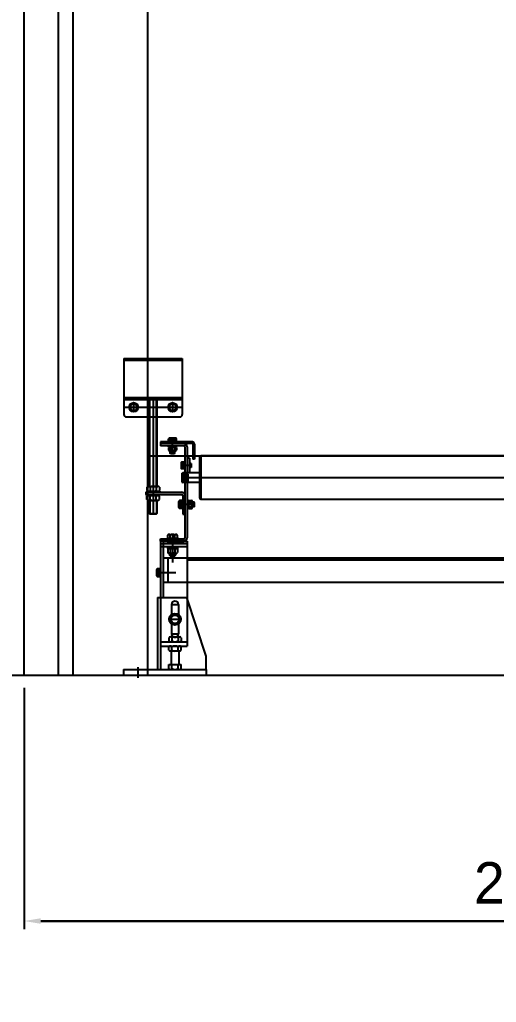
# Model space of a CAD drawing. Header units: millimetres. Extents: x 5544 to 245194, y -610088 to 30375.
# Drawn here: x 90865 to 92823, y -13359 to -9327 of the extents above; entities that cross this region are included whole.
import ezdxf
from ezdxf.lldxf.tags import DXFTag

# ---------------------------------------------------------------- set-up
doc = ezdxf.new("R2010")
doc.units = ezdxf.units.MM
for name, color, linetype in [('0-단면', 7, 'Continuous'), ('0HL', 6, 'Continuous'), ('0콘크리트', 2, 'Continuous'), ('15', 15, 'Continuous'), ('가상선', 6, 'PHANTOM'), ('외형선', 7, 'Continuous'), ('은선', 2, 'HIDDEN'), ('중심선', 1, 'CENTER')]:
    doc.layers.add(name, color=color, linetype=linetype)
doc.styles.get("Standard").update_dxf_attribs({"font": 'SYMBOL'})
tags = doc.linetypes.add('CENTER', pattern=[2, 1.25, -0.25, 0.25, -0.25]).pattern_tags.tags
tags[10:11] = [DXFTag(74, 4), DXFTag(75, 0), DXFTag(340, '0'), DXFTag(46, 1.0), DXFTag(50, 0.0), DXFTag(44, 0.0), DXFTag(45, 0.0)]
tags[8:9] = [DXFTag(74, 4), DXFTag(75, 0), DXFTag(340, '0'), DXFTag(46, 1.0), DXFTag(50, 0.0), DXFTag(44, 0.0), DXFTag(45, 0.0)]
tags[6:7] = [DXFTag(74, 4), DXFTag(75, 0), DXFTag(340, '0'), DXFTag(46, 1.0), DXFTag(50, 0.0), DXFTag(44, 0.0), DXFTag(45, 0.0)]
tags[4:5] = [DXFTag(74, 4), DXFTag(75, 0), DXFTag(340, '0'), DXFTag(46, 1.0), DXFTag(50, 0.0), DXFTag(44, 0.0), DXFTag(45, 0.0)]
tags = doc.linetypes.add('HIDDEN', pattern=[0.375, 0.25, -0.125]).pattern_tags.tags
tags[6:7] = [DXFTag(74, 4), DXFTag(75, 0), DXFTag(340, '0'), DXFTag(46, 1.0), DXFTag(50, 0.0), DXFTag(44, 0.0), DXFTag(45, 0.0)]
tags[4:5] = [DXFTag(74, 4), DXFTag(75, 0), DXFTag(340, '0'), DXFTag(46, 1.0), DXFTag(50, 0.0), DXFTag(44, 0.0), DXFTag(45, 0.0)]
tags = doc.linetypes.add('PHANTOM', pattern=[2.5, 1.25, -0.25, 0.25, -0.25, 0.25, -0.25]).pattern_tags.tags
tags[14:15] = [DXFTag(74, 4), DXFTag(75, 0), DXFTag(340, '0'), DXFTag(46, 1.0), DXFTag(50, 0.0), DXFTag(44, 0.0), DXFTag(45, 0.0)]
tags[12:13] = [DXFTag(74, 4), DXFTag(75, 0), DXFTag(340, '0'), DXFTag(46, 1.0), DXFTag(50, 0.0), DXFTag(44, 0.0), DXFTag(45, 0.0)]
tags[10:11] = [DXFTag(74, 4), DXFTag(75, 0), DXFTag(340, '0'), DXFTag(46, 1.0), DXFTag(50, 0.0), DXFTag(44, 0.0), DXFTag(45, 0.0)]
tags[8:9] = [DXFTag(74, 4), DXFTag(75, 0), DXFTag(340, '0'), DXFTag(46, 1.0), DXFTag(50, 0.0), DXFTag(44, 0.0), DXFTag(45, 0.0)]
tags[6:7] = [DXFTag(74, 4), DXFTag(75, 0), DXFTag(340, '0'), DXFTag(46, 1.0), DXFTag(50, 0.0), DXFTag(44, 0.0), DXFTag(45, 0.0)]
tags[4:5] = [DXFTag(74, 4), DXFTag(75, 0), DXFTag(340, '0'), DXFTag(46, 1.0), DXFTag(50, 0.0), DXFTag(44, 0.0), DXFTag(45, 0.0)]
doc.dimstyles.new('DIM-A-002-평면', dxfattribs={"dimscale": 170, "dimtxt": 1, "dimasz": 0.4, "dimexe": 0.2, "dimexo": 0.3, "dimgap": 0.4, "dimtad": 1, "dimdec": 0, "dimtxsty": 'Standard', "dimcen": 0, "dimclrd": 15, "dimclre": 15, "dimclrt": 3, "dimadec": 0, "dimazin": 0, "dimtfac": 1, "dimtix": 1, "dimtmove": 0, "dimatfit": 3, "dimfxl": 1, "dimarcsym": 0})

# ---------------------------------------------------------------- blocks, each defined once
blk = doc.blocks.new('SST')
at = {"layer": '0-단면', "lineweight": -3, "ltscale": 10}
for p, q in [((-2130, 2880), (-2130, 0)), ((-2100, 2850), (-2100, 0)), ((-1946, 0), (-1946, 1650)), ((-1946, 450), (-1100, 450)), ((-2100, 0), (-100, 0))]:
    blk.add_line(p, q, dxfattribs=at)
at = {"layer": '가상선', "ltscale": 0.5}
for p, q in [((-1875.2, 412.6), (-1863.2, 398.3)), ((-1863.2, 412.6), (-1875.2, 398.3)), ((-1996.2, -0.1), (-143.8, -0.1))]:
    blk.add_line(p, q, dxfattribs=at)
at = {"layer": '외형선'}
for p, q in [((-1995.2, 650), (-1875.2, 650)), ((-1995.2, 650), (-1995.2, 535)), ((-1875.2, 650), (-1875.2, 535)), ((-1975.2, 558.2), (-1982.2, 554.1)), ((-1982.2, 554.1), (-1982.2, 545.9)), ((-1982.2, 545.9), (-1975.2, 541.9)), ((-1968.1, 554.1), (-1975.2, 558.2)), ((-1975.2, 541.9), (-1968.1, 545.9)), ((-1968.1, 545.9), (-1968.1, 554.1)), ((-1895.2, 558.2), (-1902.2, 554.1)), ((-1902.2, 554.1), (-1902.2, 545.9)), ((-1902.2, 545.9), (-1895.2, 541.9)), ((-1888.1, 554.1), (-1895.2, 558.2)), ((-1895.2, 541.9), (-1888.1, 545.9)), ((-1888.1, 545.9), (-1888.1, 554.1)), ((-1990.2, 530), (-1880.2, 530)), ((-1943.2, 530), (-1943.2, 387.4)), ((-1927.2, 530), (-1927.2, 387.4)), ((-1903.3, 479.6), (-1903.3, 485.3)), ((-1889, 486.6), (-1901.3, 486.6)), ((-1899.2, 479.6), (-1899.2, 485.3)), ((-1891.1, 479.6), (-1891.1, 485.3)), ((-1887, 479.6), (-1887, 485.3)), ((-1920.2, 478.7), (-1920.2, 475.5)), ((-1854.4, 478.7), (-1920.2, 478.7)), ((-1920.2, 475.5), (-1920.2, 471)), ((-1854.4, 475.5), (-1920.2, 475.5)), ((-1871.7, 471), (-1920.2, 471)), ((-1904.5, 479.6), (-1904.5, 478.7)), ((-1885.8, 479.6), (-1904.5, 479.6)), ((-1904.5, 470), (-1904.5, 471)), ((-1885.8, 470), (-1904.5, 470)), ((-1903.3, 468.6), (-1903.3, 470)), ((-1887, 468.6), (-1903.3, 468.6)), ((-1887, 468.6), (-1903.3, 468.6)), ((-1903.3, 467.4), (-1903.3, 461.9)), ((-1889, 468.6), (-1901.3, 468.6)), ((-1899.2, 467.4), (-1899.2, 461.9)), ((-1895.2, 470), (-1895.8, 468.6)), ((-1894.6, 470), (-1895.2, 468.6)), ((-1891.1, 467.4), (-1891.1, 461.9)), ((-1887, 468.6), (-1887, 470)), ((-1887, 467.4), (-1887, 461.9)), ((-1885.8, 479.6), (-1885.8, 478.7)), ((-1885.8, 470), (-1885.8, 471)), ((-1869.7, 469), (-1869.7, 281.9)), ((-1865.2, 469), (-1865.2, 281.9)), ((-1853.4, 474.5), (-1853.4, 443.6)), ((-1850.2, 474.5), (-1850.2, 443.6)), ((-1889, 460.6), (-1901.3, 460.6)), ((-1900.2, 455.4), (-1900.2, 460.6)), ((-1899.4, 454.6), (-1900.2, 455.4)), ((-1890.2, 455.4), (-1900.2, 455.4)), ((-1891, 454.6), (-1899.4, 454.6)), ((-1891, 454.6), (-1890.2, 455.4)), ((-1890.2, 455.4), (-1890.2, 460.6)), ((-1860.7, 445.4), (-1865.2, 445.4)), ((-1860.7, 445.4), (-1860.7, 415.4)), ((-1850.2, 443.6), (-1853.4, 443.6)), ((-1840.2, 446.9), (-1837.2, 450)), ((-1840.2, 446.9), (-1837.2, 450)), ((-1840.2, 446.9), (-1837.2, 446.9)), ((-1840.2, 446.9), (-1837.2, 446.9)), ((-1840.2, 446.9), (-1840.2, 363.9)), ((-1840.2, 446.9), (-1840.2, 415.4)), ((-1837.2, 450), (-1837.2, 445.8)), ((-1837.2, 450), (-1837.2, 360.9)), ((-362.8, 450), (-1837.2, 450)), ((-1877.7, 435.7), (-1877.7, 425.2)), ((-1871.7, 437.4), (-1876.6, 437.4)), ((-1871.7, 433.9), (-1876.6, 433.9)), ((-1871.7, 426.9), (-1876.6, 426.9)), ((-1871.7, 423.4), (-1876.6, 423.4)), ((-1871.7, 437.4), (-1871.7, 423.4)), ((-1871.7, 437.4), (-1871.7, 423.4)), ((-1871.7, 437.4), (-1870.5, 437.4)), ((-1871.7, 431), (-1870.5, 430.4)), ((-1871.7, 430.4), (-1870.5, 429.9)), ((-1871.7, 423.4), (-1870.5, 423.4)), ((-1870.5, 438.4), (-1869.7, 438.4)), ((-1870.5, 438.4), (-1870.5, 422.4)), ((-1857.3, 434.4), (-1860.7, 434.4)), ((-1857.3, 426.4), (-1860.7, 426.4)), ((-1856.7, 433.8), (-1857.3, 434.4)), ((-1857.3, 434.4), (-1857.3, 426.4)), ((-1856.7, 427.1), (-1857.3, 426.4)), ((-1856.7, 433.8), (-1856.7, 427.1)), ((-1875.2, 414.4), (-1874.2, 415.4)), ((-1875.2, 396.4), (-1875.2, 414.4)), ((-1875.2, 412.6), (-1863.2, 412.6)), ((-1874.2, 412.6), (-1874.2, 415.4)), ((-1840.2, 415.4), (-1874.2, 415.4)), ((-1870.5, 422.4), (-1869.7, 422.4)), ((-1863.2, 398.3), (-1863.2, 412.6)), ((-1947.7, 385.7), (-1947.7, 379.2)), ((-1944.5, 387.4), (-1925.5, 387.4)), ((-1941.4, 385.7), (-1941.4, 379.2)), ((-1928.7, 385.7), (-1928.7, 379.2)), ((-1922.3, 385.7), (-1922.3, 379.2)), ((-1875.2, 398.3), (-1863.2, 398.3)), ((-1875.2, 396.4), (-1874.2, 395.4)), ((-1874.2, 395.4), (-1874.2, 398.3)), ((-1840.2, 395.4), (-1874.2, 395.4)), ((-1950.2, 375.4), (-1950.2, 370.9)), ((-1950.2, 375.4), (-1876.2, 375.4)), ((-1950.2, 370.9), (-1876.2, 370.9)), ((-1948.7, 377.4), (-1948.7, 375.4)), ((-1948.7, 377.4), (-1921.3, 377.4)), ((-1948.7, 368.9), (-1948.7, 370.9)), ((-1948.7, 368.9), (-1921.3, 368.9)), ((-1947.7, 360.7), (-1947.7, 367.2)), ((-1941.4, 360.7), (-1941.4, 367.2)), ((-1928.7, 360.7), (-1928.7, 367.2)), ((-1922.3, 360.7), (-1922.3, 367.2)), ((-1921.3, 377.4), (-1921.3, 375.4)), ((-1921.3, 368.9), (-1921.3, 370.9)), ((-1874.2, 368.9), (-1874.2, 330.4)), ((-1840.2, 363.9), (-1837.2, 363.9)), ((-1840.2, 363.9), (-1837.2, 360.9)), ((-1944.5, 358.9), (-1925.5, 358.9)), ((-1943.2, 358.9), (-1943.2, 331.9)), ((-1927.2, 358.9), (-1927.2, 331.9)), ((-1882.1, 344.3), (-1882.1, 356.5)), ((-1875.1, 358.6), (-1880.8, 358.6)), ((-1875.1, 354.5), (-1880.8, 354.5)), ((-1875.1, 346.3), (-1880.8, 346.3)), ((-1875.1, 359.8), (-1874.2, 359.8)), ((-1875.1, 341.1), (-1875.1, 359.8)), ((-1864.2, 359.8), (-1865.2, 359.8)), ((-1864.2, 341.1), (-1864.2, 359.8)), ((-1862.8, 358.6), (-1864.2, 358.6)), ((-1864.2, 350.4), (-1862.8, 351)), ((-1864.2, 349.8), (-1862.8, 350.4)), ((-1862.8, 342.3), (-1862.8, 358.6)), ((-1862.8, 342.3), (-1862.8, 358.6)), ((-1862.8, 344.3), (-1862.8, 356.5)), ((-1861.6, 358.6), (-1856.1, 358.6)), ((-1861.6, 354.5), (-1856.1, 354.5)), ((-1861.6, 346.3), (-1856.1, 346.3)), ((-1854.8, 344.3), (-1854.8, 356.5)), ((-1850.9, 355.4), (-1854.8, 355.4)), ((-1850.9, 345.4), (-1854.8, 345.4)), ((-1850.1, 354.6), (-1850.9, 355.4)), ((-1850.9, 345.4), (-1850.9, 355.4)), ((-1850.1, 346.2), (-1850.9, 345.4)), ((-1850.1, 346.2), (-1850.1, 354.6)), ((-362.8, 360.9), (-1837.2, 360.9)), ((-1942.2, 330.9), (-1943.2, 331.9)), ((-1943.2, 331.9), (-1927.2, 331.9)), ((-1942.2, 330.9), (-1928.2, 330.9)), ((-1928.2, 330.9), (-1927.2, 331.9)), ((-1875.1, 342.3), (-1880.8, 342.3)), ((-1875.1, 341.1), (-1874.2, 341.1)), ((-1874.2, 330.4), (-1869.7, 330.4)), ((-1864.2, 341.1), (-1865.2, 341.1)), ((-1862.8, 342.3), (-1864.2, 342.3)), ((-1861.6, 342.3), (-1856.1, 342.3)), ((-1905, 281.1), (-1905, 287.3)), ((-1902.5, 289.1), (-1887.8, 289.1)), ((-1900.1, 281.1), (-1900.1, 287.3)), ((-1890.3, 281.1), (-1890.3, 287.3)), ((-1885.4, 281.1), (-1885.4, 287.3)), ((-1920.2, 275.4), (-1920.2, 279.9)), ((-1920.2, 279.9), (-1871.7, 279.9)), ((-1871.7, 275.4), (-1920.2, 275.4)), ((-1865.2, 269.4), (-1920.2, 269.4)), ((-1920.2, 269.4), (-1920.2, 159.9)), ((-1865.2, 263.4), (-1920.2, 263.4)), ((-1907.2, 281.1), (-1883.2, 281.1)), ((-1907.2, 279.9), (-1907.2, 281.1)), ((-1907.2, 263.4), (-1907.2, 262.2)), ((-1907.2, 262.2), (-1883.2, 262.2)), ((-1905, 260.2), (-1905, 262.2)), ((-1895.8, 260.2), (-1895.2, 262.2)), ((-1895.2, 260.2), (-1894.5, 262.2)), ((-1885.4, 260.2), (-1885.4, 262.2)), ((-1883.2, 279.9), (-1883.2, 281.1)), ((-1883.2, 263.4), (-1883.2, 262.2)), ((-1865.2, 269.4), (-1865.2, 142.6)), ((-1905, 260.2), (-1885.4, 260.2)), ((-1905, 260.2), (-1905, 252)), ((-1902.5, 250.2), (-1887.8, 250.2)), ((-1901.2, 250.2), (-1901.2, 246.1)), ((-1900.2, 245.1), (-1901.2, 246.1)), ((-1901.2, 246.1), (-1889.2, 246.1)), ((-1900.2, 245.1), (-1890.2, 245.1)), ((-1900.1, 260.2), (-1900.1, 252)), ((-1890.3, 260.2), (-1890.3, 252)), ((-1890.2, 245.1), (-1889.2, 246.1)), ((-1889.2, 250.2), (-1889.2, 246.1)), ((-1885.4, 260.2), (-1885.4, 252)), ((-1100, 240.4), (-1865.2, 240.4)), ((-1928.1, 216.5), (-1928.1, 204.3)), ((-1921.1, 218.6), (-1926.8, 218.6)), ((-1921.1, 214.5), (-1926.8, 214.5)), ((-1921.1, 206.3), (-1926.8, 206.3)), ((-1921.1, 202.2), (-1926.8, 202.2)), ((-1921.1, 219.7), (-1920.2, 219.7)), ((-1921.1, 219.7), (-1921.1, 201.1)), ((-1921.1, 201.1), (-1920.2, 201.1)), ((-1100, 190.4), (-1865.2, 190.4)), ((-1926.2, 159.9), (-1866.2, 159.9)), ((-1926.2, 159.9), (-1926.2, 11.9)), ((-1826.1, 38.9), (-1866.2, 159.9)), ((-1895.1, 123.4), (-1900, 114.9)), ((-1885.3, 123.4), (-1895.1, 123.4)), ((-1880.4, 114.9), (-1885.3, 123.4)), ((-1900, 114.9), (-1895.1, 106.4)), ((-1895.1, 106.4), (-1885.3, 106.4)), ((-1885.3, 106.4), (-1880.4, 114.9)), ((-1826.1, 11.9), (-1826.1, 38.9)), ((-1996.2, 11.9), (-1996.2, -0.1)), ((-1996.2, 11.9), (-1826.1, 11.9)), ((-1826.1, 11.9), (-1826.1, -0.1)), ((-1996.2, -0.1), (-1826.1, -0.1))]:
    blk.add_line(p, q, dxfattribs=at)
at = {"layer": '외형선', "color": 1}
for p, q in [((-1942.2, 387.4), (-1942.2, 565.5)), ((-1928.2, 387.4), (-1928.2, 565.5)), ((-1899.4, 454.6), (-1899.4, 460.6)), ((-1891, 454.6), (-1891, 460.6)), ((-1856.7, 433.8), (-1860.7, 433.8)), ((-1856.7, 427.1), (-1860.7, 427.1)), ((-1942.2, 358.9), (-1942.2, 330.9)), ((-1928.2, 358.9), (-1928.2, 330.9)), ((-1850.1, 354.6), (-1854.8, 354.6)), ((-1850.1, 346.2), (-1854.8, 346.2)), ((-1900.2, 250.2), (-1900.2, 245.1)), ((-1890.2, 250.2), (-1890.2, 245.1))]:
    blk.add_line(p, q, dxfattribs=at)
at = {"layer": '외형선', "color": 3}
for p, q in [((-1865.2, 269.4), (-1920.2, 275.4)), ((-1920.2, 269.4), (-1865.2, 275.4)), ((-1920.2, 275.4), (-1920.2, 269.4)), ((-1871.7, 275.4), (-1865.2, 275.4)), ((-1865.2, 275.4), (-1865.2, 269.4))]:
    blk.add_line(p, q, dxfattribs=at)
at = {"layer": '외형선'}
for centre, radius in [((-1975.2, 550), 9.33), ((-1975.2, 550), 7.07), ((-1895.2, 550), 9.33), ((-1895.2, 550), 7.07), ((-1890.2, 114.9), 12), ((-1890.2, 114.9), 8.49)]:
    blk.add_circle(centre, radius, dxfattribs=at)
for centre, radius, start, end in [((-1990.2, 535), 5, 180, 270), ((-1880.2, 535), 5, 270, 0), ((-1901.3, 484.3), 2.27, 26.1704, 153.8296), ((-1895.2, 479.4), 7.19, 55.4066, 124.5934), ((-1889, 484.3), 2.27, 26.1704, 153.8296), ((-1901.3, 466.3), 2.27, 26.1704, 153.8296), ((-1895.2, 461.4), 7.19, 55.4066, 124.5934), ((-1889, 466.3), 2.27, 26.1704, 153.8296), ((-1871.7, 469, 0), 6.5, 0, 90), ((-1871.7, 469, 0), 2, 0, 90), ((-1854.4, 474.5), 4.2, 0, 90), ((-1854.4, 474.5), 1, 0, 90), ((-1901.3, 462.9), 2.27, 206.1704, 333.8296), ((-1895.2, 467.8), 7.19, 235.4066, 304.5934), ((-1889, 462.9), 2.27, 206.1704, 333.8296), ((-1875.7, 435.7), 1.95, 116.1704, 243.8296), ((-1871.5, 430.4), 6.17, 145.4066, 214.5934), ((-1875.7, 425.2), 1.95, 116.1704, 243.8296), ((-1944.5, 383.7), 3.75, 32.1832, 147.8168), ((-1935, 375.1), 12.4, 59.1293, 120.8707), ((-1925.5, 383.7), 3.75, 32.1832, 147.8168), ((-1944.5, 381.2), 3.75, 212.1832, 327.8168), ((-1944.5, 365.2), 3.75, 32.1832, 147.8168), ((-1935, 389.8), 12.4, 239.1293, 300.8707), ((-1935, 356.6), 12.4, 59.1293, 120.8707), ((-1925.5, 381.2), 3.75, 212.1832, 327.8168), ((-1925.5, 365.2), 3.75, 32.1832, 147.8168), ((-1876.2, 368.9, 0), 6.5, 0, 90), ((-1876.2, 368.9, 0), 2, 0, 90), ((-1944.5, 362.7), 3.75, 212.1832, 327.8168), ((-1935, 371.3), 12.4, 239.1293, 300.8707), ((-1925.5, 362.7), 3.75, 212.1832, 327.8168), ((-1879.8, 356.5), 2.27, 116.1704, 243.8296), ((-1874.9, 350.4), 7.19, 145.4066, 214.5934), ((-1879.8, 344.3), 2.27, 116.1704, 243.8296), ((-1860.6, 356.5), 2.27, 116.1704, 243.8296), ((-1855.6, 350.4), 7.19, 145.4066, 214.5934), ((-1860.6, 344.3), 2.27, 116.1704, 243.8296), ((-1857.1, 356.5), 2.27, 296.1704, 63.8296), ((-1862, 350.4), 7.19, 325.4066, 34.5934), ((-1857.1, 344.3), 2.27, 296.1704, 63.8296), ((-1902.5, 286.5), 2.57, 17.5372, 162.4628), ((-1895.2, 281.5), 7.59, 49.7578, 130.2422), ((-1887.8, 286.5), 2.57, 17.5372, 162.4628), ((-1871.7, 281.9, 0), 6.5, 270, 0), ((-1871.7, 281.9, 0), 2, 270, 0), ((-1902.5, 252.8), 2.57, 197.5372, 342.4628), ((-1895.2, 257.8), 7.59, 229.7578, 310.2422), ((-1887.8, 252.8), 2.57, 197.5372, 342.4628), ((-1925.8, 216.5), 2.27, 116.1704, 243.8296), ((-1920.9, 210.4), 7.19, 145.4066, 214.5934), ((-1925.8, 204.3), 2.27, 116.1704, 243.8296)]:
    blk.add_arc(centre, radius, start, end, dxfattribs=at)
at = {"layer": '은선', "ltscale": 0.3}
for p, q in [((-1995.2, 646.8), (-1875.2, 646.8)), ((-1995.2, 570), (-1875.2, 570)), ((-1995.2, 565.5), (-1875.2, 565.5)), ((-1943.2, 565.5), (-1943.2, 530)), ((-1927.2, 565.5), (-1927.2, 530)), ((-1914.2, 277.4), (-1914.2, 159.9)), ((-1865.2, 240.4), (-1914.2, 240.4)), ((-1905.2, 240.4), (-1905.2, 190.4)), ((-1100, 235.9), (-1865.2, 235.9)), ((-1865.2, 190.4), (-1914.2, 190.4)), ((-1920.2, 159.9), (-1920.2, 11.9)), ((-1897.2, 144.9), (-1897.2, 124.6)), ((-1883.2, 144.9), (-1883.2, 124.6)), ((-1865.2, 157.6), (-1865.2, 59.9)), ((-1897.2, 105.1), (-1897.2, 84.9)), ((-1883.2, 105.1), (-1883.2, 84.9)), ((-1920.2, 68.9), (-1865.2, 68.9)), ((-1902.9, 77.1), (-1902.9, 70.6)), ((-1899.7, 78.9), (-1880.6, 78.9)), ((-1899.7, 68.9), (-1880.6, 68.9)), ((-1896.5, 77.1), (-1896.5, 70.6)), ((-1883.8, 77.1), (-1883.8, 70.6)), ((-1877.5, 77.1), (-1877.5, 70.6)), ((-1920.2, 59.9), (-1865.2, 59.9)), ((-1902.9, 51.6), (-1902.9, 58.1)), ((-1899.7, 59.9), (-1880.6, 59.9)), ((-1899.7, 49.9), (-1880.6, 49.9)), ((-1898.2, 49.9), (-1898.2, 21.9)), ((-1896.5, 51.6), (-1896.5, 58.1)), ((-1883.8, 51.6), (-1883.8, 58.1)), ((-1882.2, 49.9), (-1882.2, 21.9)), ((-1877.5, 51.6), (-1877.5, 58.1)), ((-1902.9, 21.9), (-1877.5, 21.9)), ((-1902.9, 13.7), (-1902.9, 21.9)), ((-1896.5, 13.7), (-1896.5, 21.9)), ((-1883.8, 13.7), (-1883.8, 21.9)), ((-1877.5, 13.7), (-1877.5, 21.9)), ((-1899.7, 11.9), (-1880.6, 11.9))]:
    blk.add_line(p, q, dxfattribs=at)
for centre, radius, start, end in [((-1890.2, 144.9), 7, 0, 180), ((-1890.2, 84.9), 7, 180, 0), ((-1899.7, 75.1), 3.75, 32.1832, 147.8168), ((-1899.7, 72.6), 3.75, 212.1832, 327.8168), ((-1890.2, 66.5), 12.4, 59.1293, 120.8707), ((-1890.2, 81.3), 12.4, 239.1293, 300.8707), ((-1880.6, 75.1), 3.75, 32.1832, 147.8168), ((-1880.6, 72.6), 3.75, 212.1832, 327.8168), ((-1899.7, 56.1), 3.75, 32.1832, 147.8168), ((-1899.7, 53.6), 3.75, 212.1832, 327.8168), ((-1890.2, 47.5), 12.4, 59.1293, 120.8707), ((-1890.2, 62.2), 12.4, 239.1293, 300.8707), ((-1880.6, 56.1), 3.75, 32.1832, 147.8168), ((-1880.6, 53.6), 3.75, 212.1832, 327.8168), ((-1899.7, 15.7), 3.75, 212.1832, 327.8168), ((-1890.2, 24.3), 12.4, 239.1293, 300.8707), ((-1880.6, 15.7), 3.75, 212.1832, 327.8168)]:
    blk.add_arc(centre, radius, start, end, dxfattribs=at)
at = {"layer": '중심선', "ltscale": 5}
for p, q in [((-1935.2, 565.5), (-1935.2, 330.9)), ((-1995.2, 550), (-1875.2, 550)), ((-1975.2, 559.3), (-1975.2, 540.7)), ((-1895.2, 559.3), (-1895.2, 540.7)), ((-1895.2, 454.6), (-1895.2, 486.6)), ((-1856.7, 430.4), (-1877.7, 430.4)), ((-254.8, 405.4), (-1875.2, 405.4)), ((-1850.1, 350.4), (-1882.1, 350.4)), ((-1895.2, 289.1), (-1895.2, 231.1)), ((-1888.8, 210.4), (-1928.1, 210.4)), ((-1897.2, 144.9), (-1883.2, 144.9)), ((-1902.2, 114.9), (-1878.2, 114.9)), ((-1897.2, 84.9), (-1883.2, 84.9)), ((-1966.2, 16.9), (-1966.2, -5.1))]:
    blk.add_line(p, q, dxfattribs=at)
blk = doc.blocks.new('2000 표준 정면도')
at = {"layer": '0HL', "lineweight": 25, "xscale": -1}
blk.add_blockref('SST', (-1100, 0.1), dxfattribs=at)
blk = doc.blocks.new('*D2977')
at = {"layer": '15', "color": 15, "lineweight": -2, "ltscale": 600}
for p, q in [((90883.3, -12067.9), (90883.3, -13059.3)), ((102256.6, -12067.9), (102256.6, -13059.3)), ((90951.3, -13025.3), (102188.6, -13025.3))]:
    blk.add_line(p, q, dxfattribs=at)
at = {"layer": '15', "color": 15}
for points in [[(90951.3, -13014), (90951.3, -13036.6), (90883.3, -13025.3)], [(102188.6, -13036.6), (102188.6, -13014), (102256.6, -13025.3)]]:
    blk.add_solid(points, dxfattribs=at)
at = {"layer": 'Defpoints', "color": 0}
for p in [(90883.3, -12016.9), (102256.6, -12016.9), (102256.6, -13025.3)]:
    blk.add_point(p, dxfattribs=at)
at = {"layer": '15', "color": 3, "ltscale": 600, "insert": (96569.9, -12870), "char_height": 170, "attachment_point": 5}
blk.add_mtext('5687', dxfattribs=at)
blk = doc.blocks.new('*D2979')
at = {"layer": '15', "color": 15, "lineweight": -2, "ltscale": 600}
for p, q in [((90883.3, -12067.9), (90883.3, -13059.3)), ((95083.7, -12068.1), (95083.7, -13059.3)), ((95015.7, -13025.3), (90951.3, -13025.3))]:
    blk.add_line(p, q, dxfattribs=at)
at = {"layer": '15', "color": 15}
for points in [[(90951.3, -13014), (90951.3, -13036.6), (90883.3, -13025.3)], [(95015.7, -13036.6), (95015.7, -13014), (95083.7, -13025.3)]]:
    blk.add_solid(points, dxfattribs=at)
at = {"layer": 'Defpoints', "color": 0}
for p in [(90883.3, -12016.9), (95083.7, -12017.1), (90883.3, -13025.3)]:
    blk.add_point(p, dxfattribs=at)
at = {"layer": '15', "color": 3, "ltscale": 600, "insert": (92983.5, -12869.9), "char_height": 170, "attachment_point": 5}
blk.add_mtext('2100', dxfattribs=at)
blk = doc.blocks.new('*D2980')
at = {"layer": '15', "color": 15, "lineweight": -2, "ltscale": 600}
for p, q in [((90083.3, -12067.9), (90083.3, -13511)), ((102256.6, -12067.9), (102256.6, -13511)), ((90151.3, -13477), (102188.6, -13477))]:
    blk.add_line(p, q, dxfattribs=at)
at = {"layer": '15', "color": 15}
for points in [[(90151.3, -13465.6), (90151.3, -13488.3), (90083.3, -13477)], [(102188.6, -13488.3), (102188.6, -13465.6), (102256.6, -13477)]]:
    blk.add_solid(points, dxfattribs=at)
at = {"layer": 'Defpoints', "color": 0}
for p in [(90083.3, -12016.9), (102256.6, -12016.9), (102256.6, -13477)]:
    blk.add_point(p, dxfattribs=at)
at = {"layer": '15', "color": 3, "ltscale": 600, "insert": (96169.9, -13321.7), "char_height": 170, "attachment_point": 5}
blk.add_mtext('6087', dxfattribs=at)
blk = doc.blocks.new('*D2983')
at = {"layer": '15', "color": 15, "lineweight": -2, "ltscale": 600}
for p, q in [((90083.3, -12067.9), (90083.3, -13999)), ((96483.3, -12067.9), (96483.3, -13999)), ((90151.3, -13965), (96415.3, -13965))]:
    blk.add_line(p, q, dxfattribs=at)
at = {"layer": '15', "color": 15}
for points in [[(90151.3, -13953.7), (90151.3, -13976.3), (90083.3, -13965)], [(96415.3, -13976.3), (96415.3, -13953.7), (96483.3, -13965)]]:
    blk.add_solid(points, dxfattribs=at)
at = {"layer": 'Defpoints', "color": 0}
for p in [(90083.3, -12016.9), (96483.3, -12016.9), (96483.3, -13965)]:
    blk.add_point(p, dxfattribs=at)
at = {"layer": '15', "color": 3, "ltscale": 600, "insert": (93283.3, -13808.7), "char_height": 170, "attachment_point": 5}
blk.add_mtext('HOISTWAY INSIDE 3200', dxfattribs=at)

msp = doc.modelspace()

# ---------------------------------------------------------------- linework, layer by layer
at = {"layer": '0HL', "linetype": 'PHANTOM', "ltscale": 600}
msp.add_line((89138, -12016.9), (102256.6, -12016.9), dxfattribs=at)
at = {"layer": '0콘크리트', "ltscale": 600}
msp.add_lwpolyline([(90883.3, -12016.9), (90883.3, -6116.9), (95283.3, -6116.9), (95283.3, -12016.9)], dxfattribs=at)

# ---------------------------------------------------------------- block references
at = {"layer": '0콘크리트', "xscale": -2, "yscale": 2, "zscale": 2}
msp.add_blockref('2000 표준 정면도', (93083.3, -12017.1), dxfattribs=at)

# ---------------------------------------------------------------- dimensions: what is measured, and where the dimension line sits
at = {"layer": '15', "ltscale": 600}
for base, p1, p2, override, picture, middle in [((102256.6, -13477), (90083.3, -12016.9), (102256.6, -12016.9), {"dimlfac": 0.5}, '*D2980', (96169.9, -13321.7)), ((102256.6, -13025.3), (90883.3, -12016.9), (102256.6, -12016.9), {"dimlfac": 0.5}, '*D2977', (96569.9, -12870)), ((90883.3, -13025.3), (95083.7, -12017.1), (90883.3, -12016.9), {"dimlfac": 0.5, "dimtmove": 1}, '*D2979', (92983.5, -12869.9))]:
    dim = msp.add_linear_dim(base=base, p1=p1, p2=p2, dimstyle='DIM-A-002-평면', override=override, dxfattribs=at)
    dim.commit()
    dim.dimension.update_dxf_attribs({"geometry": picture, "text_midpoint": middle})
dim = msp.add_linear_dim(base=(96483.3, -13965), p1=(90083.3, -12016.9), p2=(96483.3, -12016.9), text='HOISTWAY INSIDE <>', dimstyle='DIM-A-002-평면', override={"dimlfac": 0.5}, dxfattribs=at)
dim.commit()
dim.dimension.update_dxf_attribs({"geometry": '*D2983', "text_midpoint": (93283.3, -13808.7)})

doc.saveas('drawing.dxf')
